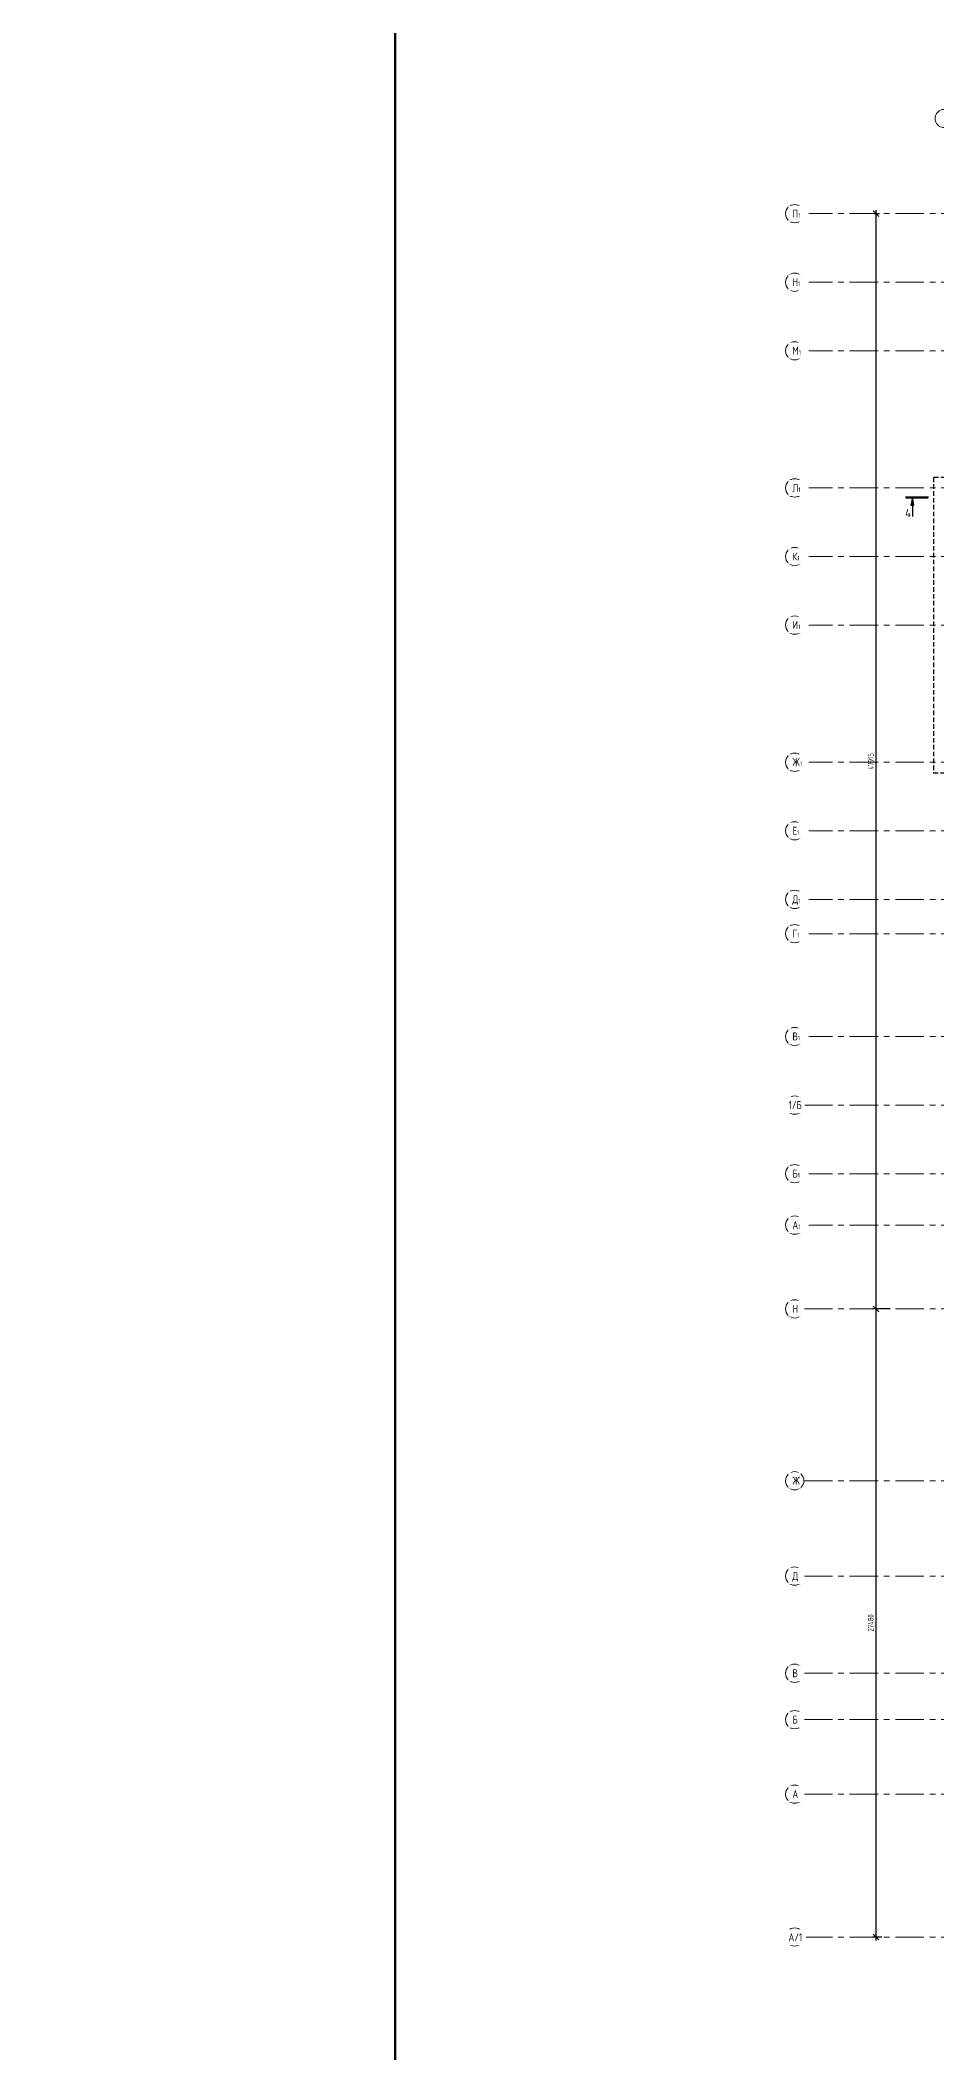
# Model space of a CAD drawing. Header units: millimetres. Extents: x -360149 to 682031, y -35655 to 209517.
# Drawn here: x 421606 to 460799, y 50143 to 138187 of the extents above; entities that cross this region are included whole.
import ezdxf
from ezdxf import colors
from ezdxf.entities.mleader import LeaderData, LeaderLine
from ezdxf.math import Vec2, Vec3

# ---------------------------------------------------------------- set-up
doc = ezdxf.new("R2010")
doc.units = ezdxf.units.MM
doc.header["$MEASUREMENT"] = 0
doc.header["$PDMODE"] = 3
doc.header["$PDSIZE"] = -4
doc.linetypes.add('CENTER', pattern=[2, 1.25, -0.25, 0.25, -0.25])
doc.linetypes.add('HIDDEN', pattern=[6, 4, -2])
doc.layers.get('0').update_dxf_attribs({"color": 250, "lineweight": 9})
doc.layers.get('Defpoints').update_dxf_attribs({"color": 6})
for name, color, linetype, lineweight in [('АР_Оси', 195, 'Continuous', 9), ('АР_Оси размеры', 164, 'Continuous', 9), ('АР_Отметки', 250, 'Continuous', 15), ('АР_Разрезы', 175, 'Continuous', 9), ('перекр 0.3', 181, 'Continuous', 30), ('ПРОЕМЫ ОВ', 173, 'Continuous', 50)]:
    doc.layers.add(name, color=color, linetype=linetype, lineweight=lineweight)
doc.layers.add('Тонкая', color=7, linetype='Continuous')
doc.styles.add('ISOCPEUR', font='isocpeur.ttf', dxfattribs={"width": 0.7})
doc.styles.add('METRO-STYLE', font='isocpeur.ttf', dxfattribs={"width": 0.9, "oblique": 15})
doc.styles.add('ГОСТ 2.304', font='isocpeur.ttf', dxfattribs={"width": 0.7})
doc.dimstyles.new('СПДС', dxfattribs={"dimscale": 100, "dimtxt": 2.5, "dimasz": 2.5, "dimexe": 1.5, "dimexo": 0, "dimgap": 1, "dimtad": 1, "dimdec": 0, "dimrnd": 1, "dimtxsty": 'ГОСТ 2.304', "dimblk": 'OBLIQUE', "dimcen": 2.5, "dimdle": 1.5, "dimadec": 0, "dimazin": 2, "dimtfac": 0.75, "dimtdec": 0, "dimtmove": 1, "dimatfit": 3, "dimfxl": 1, "dimtolj": 1, "dimarcsym": 1})

# ---------------------------------------------------------------- blocks, each defined once
blk = doc.blocks.new('_Oblique')
at = {"color": 0, "linetype": 'ByBlock', "lineweight": -2}
blk.add_line((-0.5, -0.5), (0.5, 0.5), dxfattribs=at)
blk = doc.blocks.new('*D677')
at = {"layer": 'Defpoints', "color": 0, "lineweight": 15, "ltscale": 100, "transparency": 16777216}
for p in [(458085, 130601), (458141, 82686), (458462, 82686)]:
    blk.add_point(p, dxfattribs=at)
at = {"layer": 'АР_Оси размеры', "color": 0, "lineweight": -2, "ltscale": 100, "transparency": 16777216}
for p, q in [((458085, 130601), (458291, 130601)), ((458141, 130751), (458141, 82536)), ((458462, 82686), (457991, 82686))]:
    blk.add_line(p, q, dxfattribs=at)
at = {"layer": 'АР_Оси размеры', "color": 0, "lineweight": -2, "ltscale": 100, "transparency": 16777216, "xscale": 250, "yscale": 250, "zscale": 250}
for p, rotation in [((458141, 130601), 90), ((458141, 82686), 270)]:
    blk.add_blockref('_Oblique', p, dxfattribs=dict(at, rotation=rotation))
at = {"layer": 'АР_Оси размеры', "color": 0, "ltscale": 100, "transparency": 16777216, "insert": (457916, 106643), "char_height": 250, "attachment_point": 5, "rotation": 90, "style": 'ГОСТ 2.304'}
blk.add_mtext('\\A1;47915', dxfattribs=at)
blk = doc.blocks.new('A$C60573c2e')
at = {"layer": 'АР_Разрезы', "ltscale": 100}
h = blk.add_hatch(color=5, dxfattribs=at)
h.dxf.hatch_style = 1
h.paths.add_polyline_path([(13494, 509), (13424, 509), (13424, 1414), (13494, 1414)])
h.paths.add_polyline_path([(13795, 1063), (13494, 1114), (13795, 1114)])
h.paths.add_polyline_path([(13795, 1114), (13494, 1114), (13795, 1164)])
h = blk.add_hatch(color=5, dxfattribs=at)
h.dxf.hatch_style = 1
h.paths.add_polyline_path([(65884, -9869), (65884, -9799), (66884, -9799), (66884, -9869)])
h.paths.add_polyline_path([(66534, -10170), (66584, -9869), (66584, -10170)])
h.paths.add_polyline_path([(66584, -10170), (66584, -9869), (66634, -10170)])
h = blk.add_hatch(color=5, dxfattribs=at)
h.dxf.hatch_style = 1
h.paths.add_polyline_path([(-689, -12469), (-689, -12399), (-1689, -12399), (-1689, -12469)])
h.paths.add_polyline_path([(-1339, -12769), (-1389, -12469), (-1389, -12769)])
h.paths.add_polyline_path([(-1389, -12769), (-1389, -12469), (-1440, -12769)])
h = blk.add_hatch(color=5, dxfattribs=at)
h.dxf.hatch_style = 1
h.paths.add_polyline_path([(20810, -37642), (20880, -37642), (20880, -36642), (20810, -36642)])
h.paths.add_polyline_path([(20509, -36993), (20810, -36942), (20509, -36942)])
h.paths.add_polyline_path([(20509, -36942), (20810, -36942), (20509, -36892)])
h = blk.add_hatch(color=5, dxfattribs=at)
h.dxf.hatch_style = 1
h.paths.add_polyline_path([(59699, -43275), (59769, -43275), (59769, -42275), (59699, -42275)])
h.paths.add_polyline_path([(59398, -42625), (59699, -42575), (59398, -42575)])
h.paths.add_polyline_path([(59398, -42575), (59699, -42575), (59398, -42525)])
h = blk.add_hatch(color=5, dxfattribs=at)
h.dxf.hatch_style = 1
h.paths.add_polyline_path([(7699, -50578), (7629, -50578), (7629, -51578), (7699, -51578)])
h.paths.add_polyline_path([(7999, -51228), (7699, -51278), (7999, -51278)])
h.paths.add_polyline_path([(7999, -51278), (7699, -51278), (7999, -51328)])
h = blk.add_hatch(color=5, dxfattribs=at)
h.dxf.hatch_style = 1
h.paths.add_polyline_path([(59606, -71214), (59676, -71214), (59676, -72214), (59606, -72214)])
h.paths.add_polyline_path([(59306, -71864), (59606, -71914), (59306, -71914)])
h.paths.add_polyline_path([(59306, -71914), (59606, -71914), (59306, -71964)])
h = blk.add_hatch(color=5, dxfattribs=at)
h.dxf.hatch_style = 1
h.paths.add_polyline_path([(20810, -76719), (20880, -76719), (20880, -77719), (20810, -77719)])
h.paths.add_polyline_path([(20509, -77369), (20810, -77419), (20509, -77419)])
h.paths.add_polyline_path([(20509, -77419), (20810, -77419), (20509, -77469)])
at = {"layer": 'АР_Разрезы', "color": 5, "lineweight": 25, "ltscale": 100}
for p, q in [((13795, 1164), (13494, 1114)), ((13494, 1114), (13795, 1063)), ((13795, 1063), (13795, 1164)), ((65884, -9799, -2792), (66884, -9799, -2792)), ((66584, -9869, -2792), (66534, -10170, -2792)), ((66534, -10170, -2792), (66634, -10170, -2792)), ((66634, -10170, -2792), (66584, -9869, -2792)), ((-689, -12399, -2792), (-1689, -12399, -2792)), ((-1440, -12769, -2792), (-1389, -12469, -2792)), ((-1339, -12769, -2792), (-1440, -12769, -2792)), ((-1389, -12469, -2792), (-1339, -12769, -2792)), ((20810, -36942), (20509, -36892)), ((20509, -36892), (20509, -36993)), ((20509, -36993), (20810, -36942)), ((59699, -42575), (59398, -42525)), ((59398, -42525), (59398, -42625)), ((7629, -50578), (7629, -51578)), ((7699, -51278), (7999, -51228)), ((7999, -51328), (7699, -51278)), ((7999, -51228), (7999, -51328)), ((59606, -72214), (59606, -71214)), ((59676, -71214), (59676, -72214)), ((59606, -71914), (59306, -71864)), ((59306, -71864), (59306, -71964)), ((59306, -71964), (59606, -71914)), ((59676, -72214), (59606, -72214)), ((20810, -77419), (20509, -77369)), ((20509, -77369), (20509, -77469)), ((20509, -77469), (20810, -77419)), ((20810, -77719), (20810, -76719)), ((20880, -76719), (20880, -77719)), ((20880, -77719), (20810, -77719))]:
    blk.add_line(p, q, dxfattribs=at)
for points, elevation in [([(13494, 1114), (14278, 1114)], 0), ([(66584, -9869), (66584, -10653)], -2792), ([(-1389, -12469), (-1389, -13252)], -2792), ([(20810, -36942), (20026, -36942)], 0), ([(7699, -51278), (8483, -51278)], 0), ([(20810, -77419), (20026, -77419)], 0)]:
    blk.add_lwpolyline(points, dxfattribs=dict(at, elevation=elevation))
for points in [[(59699, -42575), (58915, -42575)], [(59606, -71914), (58822, -71914)]]:
    blk.add_lwpolyline(points, dxfattribs=at)
at = {"layer": 'АР_Разрезы', "color": 5, "lineweight": 25, "ltscale": 100, "char_height": 350, "width": 583.33, "style": 'METRO-STYLE'}
for s, insert, attachment_point in [('{\\Q0;\\W1;3}', (13944, 1214), 7), ('{\\Q0;\\W1;4}', (66905, -10319, -2792), 3), ('{\\Q0;\\W1;4}', (-1710, -12919, -2792), 1), ('{\\Q0;\\W1;2}', (20360, -36413), 3), ('{\\Q0;\\W1;1}', (59249, -42045), 3), ('{\\Q0;\\W1;3}', (8149, -51378), 1), ('{\\Q0;\\W1;1}', (59156, -72014), 3), ('{\\Q0;\\W1;2}', (20360, -77519), 3)]:
    blk.add_mtext(s, dxfattribs=dict(at, insert=insert, attachment_point=attachment_point))
blk = doc.blocks.new('*D929')
at = {"layer": 'Defpoints', "color": 0, "ltscale": 100, "transparency": 16777216}
for p in [(458762, 82686), (458141, 55206), (458399, 55206)]:
    blk.add_point(p, dxfattribs=at)
at = {"layer": 'АР_Оси размеры', "color": 0, "lineweight": -2, "ltscale": 100, "transparency": 16777216}
for p, q in [((458141, 82836), (458141, 55056)), ((458762, 82686), (457991, 82686)), ((458399, 55206), (457991, 55206))]:
    blk.add_line(p, q, dxfattribs=at)
at = {"layer": 'АР_Оси размеры', "color": 0, "lineweight": -2, "ltscale": 100, "transparency": 16777216, "xscale": 250, "yscale": 250, "zscale": 250}
for p, rotation in [((458141, 82686), 90), ((458141, 55206), 270)]:
    blk.add_blockref('_Oblique', p, dxfattribs=dict(at, rotation=rotation))
at = {"layer": 'АР_Оси размеры', "color": 0, "ltscale": 100, "transparency": 16777216, "insert": (457916, 68946), "char_height": 250, "attachment_point": 5, "rotation": 90, "style": 'ГОСТ 2.304'}
blk.add_mtext('\\A1;27480', dxfattribs=at)
blk = doc.blocks.new('_DotSmall')
at = {"color": 0, "linetype": 'ByBlock', "const_width": 0.5}
blk.add_lwpolyline([(-0.0625, 0, 1), (0.0625, 0, 1)], format="xyb", close=True, dxfattribs=at)

msp = doc.modelspace()

# ---------------------------------------------------------------- linework, layer by layer
at = {"layer": 'АР_Оси', "linetype": 'CENTER', "ltscale": 1000}
for p, q in [((454990.5, 130600.68), (538168.9, 130600.68)), ((454990.5, 127600.68), (538168.9, 127600.68)), ((454990.5, 124600.68), (538168.9, 124600.68)), ((454990.5, 118600.68), (538168.9, 118600.68)), ((454990.5, 115600.68), (538168.9, 115600.68)), ((454990.5, 112600.68), (538168.9, 112600.68)), ((454990.5, 106600.68), (538168.9, 106600.68)), ((454990.5, 103600.68), (538168.9, 103600.68)), ((454990.5, 100600.68), (538168.9, 100600.68)), ((454990.5, 99100.68), (538168.9, 99100.68)), ((454990.5, 94600.68), (538168.9, 94600.68)), ((454990.5, 91600.68), (538168.9, 91600.68)), ((454990.5, 88600.68), (538168.9, 88600.68)), ((454990.5, 86350.68), (538168.9, 86350.68)), ((454990.5, 82685.68), (538587.66, 82685.68)), ((454990.5, 75165.68), (538587.66, 75165.68)), ((454990.5, 70995.68), (538587.66, 70995.68)), ((454990.5, 66745.68), (538587.66, 66745.68)), ((454990.5, 64715.68), (538587.66, 64715.68)), ((454990.5, 61455.68), (538587.66, 61455.68)), ((454990.5, 55205.68), (538587.66, 55205.68))]:
    msp.add_line(p, q, dxfattribs=at)
at = {"layer": 'АР_Оси', "ltscale": 0.5}
for centre in [(461125.45, 134763.15), (454590.5, 130600.68), (454590.5, 127600.68), (454590.5, 124600.68), (454590.5, 118600.68), (454590.5, 115600.68), (454590.5, 112600.68), (454590.5, 106600.68), (454590.5, 103600.68), (454590.5, 100600.68), (454590.5, 99100.68), (454590.5, 94600.68), (454590.5, 91600.68), (454590.5, 88600.68), (454590.5, 86350.68), (454590.5, 82685.68), (454590.5, 75165.68), (454590.5, 70995.68), (454590.5, 66745.68), (454590.5, 64715.68), (454590.5, 61455.68), (454590.5, 55205.68)]:
    msp.add_circle(centre, 400, dxfattribs=at)
at = {"layer": 'перекр 0.3', "color": 5, "linetype": 'HIDDEN', "lineweight": 30, "ltscale": 50}
for p, q in [((460664.19, 119060.68), (460664.19, 106140.68)), ((464174.62, 119060.68), (460664.19, 119060.68)), ((460664.19, 106140.68), (466604.07, 106140.68))]:
    msp.add_line(p, q, dxfattribs=at)

# ---------------------------------------------------------------- block references
at = {"layer": 'Тонкая', "color": 31, "ltscale": 100, "true_color": 0xfecc66}
msp.add_blockref('A$C60573c2e', (461125.45, 130600.68), dxfattribs=at)

# ---------------------------------------------------------------- dimensions: what is measured, and where the dimension line sits
at = {"layer": 'АР_Оси размеры', "ltscale": 100}
for base, p1, p2, picture, middle in [((458140.95, 82685.68), (458085.14, 130600.68), (458462.13, 82685.68), '*D677', (457915.95, 106643.18)), ((458140.95, 55205.68), (458761.51, 82685.68), (458399.5, 55205.68), '*D929', (457915.95, 68945.68))]:
    dim = msp.add_linear_dim(base=base, p1=p1, p2=p2, angle=90, dimstyle='СПДС', dxfattribs=at)
    dim.commit()
    dim.dimension.update_dxf_attribs({"geometry": picture, "text_midpoint": middle})

# ---------------------------------------------------------------- next in the draw order: texts
at = {"layer": 'АР_Оси', "char_height": 350, "attachment_point": 1, "line_spacing_factor": 1.149209, "style": 'ГОСТ 2.304', "bg_fill": 2}
for s, insert, width in [('{\\W0.8;П\\H0.57143x;1}', (454490.68, 130778.46), 528.8202), ('{\\W0.8;Н\\H0.57143x;1}', (454490.68, 127778.46), 528.8202), ('{\\W0.8;М\\H0.57143x;1}', (454490.68, 124778.46), 528.8202), ('{\\W0.8;Л\\H0.57143x;1}', (454490.68, 118778.46), 528.8202), ('{\\W0.8;К\\H0.57143x;1}', (454490.68, 115778.46), 528.8202), ('{\\W0.8;И\\H0.57143x;1}', (454490.68, 112778.46), 528.8202), ('{\\W0.8;Ж\\H0.57143x;1}', (454490.68, 106778.46), 528.8202), ('{\\W0.8;Е\\H0.57143x;1}', (454490.68, 103778.46), 528.8202), ('{\\W0.8;Д\\H0.57143x;1}', (454490.68, 100778.46), 528.8202), ('{\\W0.8;Г\\H0.57143x;1}', (454490.68, 99278.46), 528.8202), ('{\\W0.8;В\\H0.57143x;1}', (454490.68, 94778.46), 528.8202), ('{\\W0.8;1/Б}', (454325.72, 91778.46), 528.8202), ('{\\W0.8;Б\\H0.57143x;1}', (454490.68, 88778.46), 528.8202), ('{\\W0.8;А\\H0.57143x;1}', (454490.68, 86528.46), 528.8202), ('{\\W0.8;Ж}', (454490.68, 75343.46), 178.2056), ('{\\W0.8;А/1}', (454321.8, 55368.47), 1.455191522836685e-11)]:
    msp.add_mtext(s, dxfattribs=dict(at, insert=insert, width=width))
for s, insert in [('{\\W0.8;Н}', (454490.68, 82863.46)), ('{\\W0.8;Д}', (454490.68, 71173.46)), ('{\\W0.8;В}', (454490.68, 66923.46)), ('{\\W0.8;Б}', (454490.68, 64893.46)), ('{\\W0.8;А}', (454490.68, 61633.46))]:
    msp.add_mtext(s, dxfattribs=dict(at, insert=insert))

# ---------------------------------------------------------------- next in the draw order: linework, layer by layer
at = {"layer": 'ПРОЕМЫ ОВ', "ltscale": 500}
msp.add_lwpolyline([(672283.57, 209517.11), (437125.13, 209517.11), (437125.13, -35655.01), (672283.57, -35655.01)], close=True, dxfattribs=at)

# ---------------------------------------------------------------- next in the draw order: leaders
at = {"layer": 'АР_Отметки'}
ml = msp.add_multileader_mtext('Standard', dxfattribs=at)
ml.set_content('Л.4', color=256, style='ISOCPEUR')
ml.set_leader_properties(color=256, linetype='Continuous', lineweight=-1)
ml.set_arrow_properties(name='DOTSMALL')
ml.build(insert=Vec2(0, 0))
ml.multileader.update_dxf_attribs({"has_text_frame": 1, "text_left_attachment_type": 4, "text_right_attachment_type": 4, "dogleg_length": 100, "arrow_head_size": 180})
ctx = ml.context
ctx.base_point, ctx.char_height, ctx.arrow_head_size, ctx.landing_gap_size, ctx.plane_origin = Vec3(492034.94, 129862.56), 250, 180, 50, Vec3(520155.38, 117704.9)
ctx.left_attachment, ctx.right_attachment = 4, 4
notes = []
notes.append((ctx, [(0, (0, 0, 0), (0, 0), (1, 0), 1, [])]))
ctx.mtext.insert, ctx.mtext.width, ctx.mtext.line_spacing_style, ctx.mtext.flow_direction = Vec3(492084.94, 130195.89), 852.697, 2, 5
ml = msp.add_multileader_mtext('Standard', dxfattribs=at)
ml.set_content('+19,400', color=256, style='ISOCPEUR')
ml.set_leader_properties(color=256, linetype='Continuous', lineweight=-1)
ml.set_arrow_properties(name='DOTSMALL')
ml.build(insert=Vec2(0, 0))
ml.multileader.update_dxf_attribs({"has_text_frame": 1, "text_left_attachment_type": 4, "text_right_attachment_type": 4, "dogleg_length": 100, "arrow_head_size": 180})
ctx = ml.context
ctx.base_point, ctx.char_height, ctx.arrow_head_size, ctx.landing_gap_size, ctx.plane_origin = Vec3(521638.62, 76875.13), 250, 180, 50, Vec3(521557.22, 75164.44)
ctx.left_attachment, ctx.right_attachment = 4, 4
notes.append((ctx, [(0, (0, 0, 0), (0, 0), (1, 0), 1, [])]))
ctx.mtext.insert, ctx.mtext.width, ctx.mtext.defined_height, ctx.mtext.line_spacing_style, ctx.mtext.flow_direction = Vec3(521688.62, 77208.46), 696.0353, 776.46, 2, 5
ml = msp.add_multileader_mtext('Standard', dxfattribs=at)
ml.set_content('+19,400', color=256, style='ISOCPEUR')
ml.set_leader_properties(color=256, linetype='Continuous', lineweight=-1)
ml.set_arrow_properties(name='DOTSMALL')
ml.build(insert=Vec2(0, 0))
ml.multileader.update_dxf_attribs({"has_text_frame": 1, "text_left_attachment_type": 4, "text_right_attachment_type": 4, "dogleg_length": 100, "arrow_head_size": 180})
ctx = ml.context
ctx.base_point, ctx.char_height, ctx.arrow_head_size, ctx.landing_gap_size, ctx.plane_origin = Vec3(481272.79, 76579.15), 250, 180, 50, Vec3(481275.76, 74391.8)
ctx.left_attachment, ctx.right_attachment = 4, 4
notes.append((ctx, [(0, (0, 0, 0), (0, 0), (1, 0), 1, [])]))
ctx.mtext.insert, ctx.mtext.width, ctx.mtext.defined_height, ctx.mtext.line_spacing_style, ctx.mtext.flow_direction = Vec3(481322.79, 76912.48), 696.0353, 776.46, 2, 5
for ctx, leaders in notes:
    for number, flags, end, landing, length, lines in leaders:
        leader = LeaderData()
        leader.index, (leader.has_last_leader_line, leader.has_dogleg_vector, leader.attachment_direction) = number, flags
        leader.last_leader_point, leader.dogleg_vector, leader.dogleg_length = Vec3(end), Vec3(landing), length
        for number, points, colour, breaks in lines:
            line = LeaderLine()
            line.index, line.vertices, line.color, line.breaks = number, Vec3.list(points), colors.encode_raw_color(colour), breaks
            leader.lines.append(line)
        ctx.leaders.append(leader)

doc.saveas('drawing.dxf')
